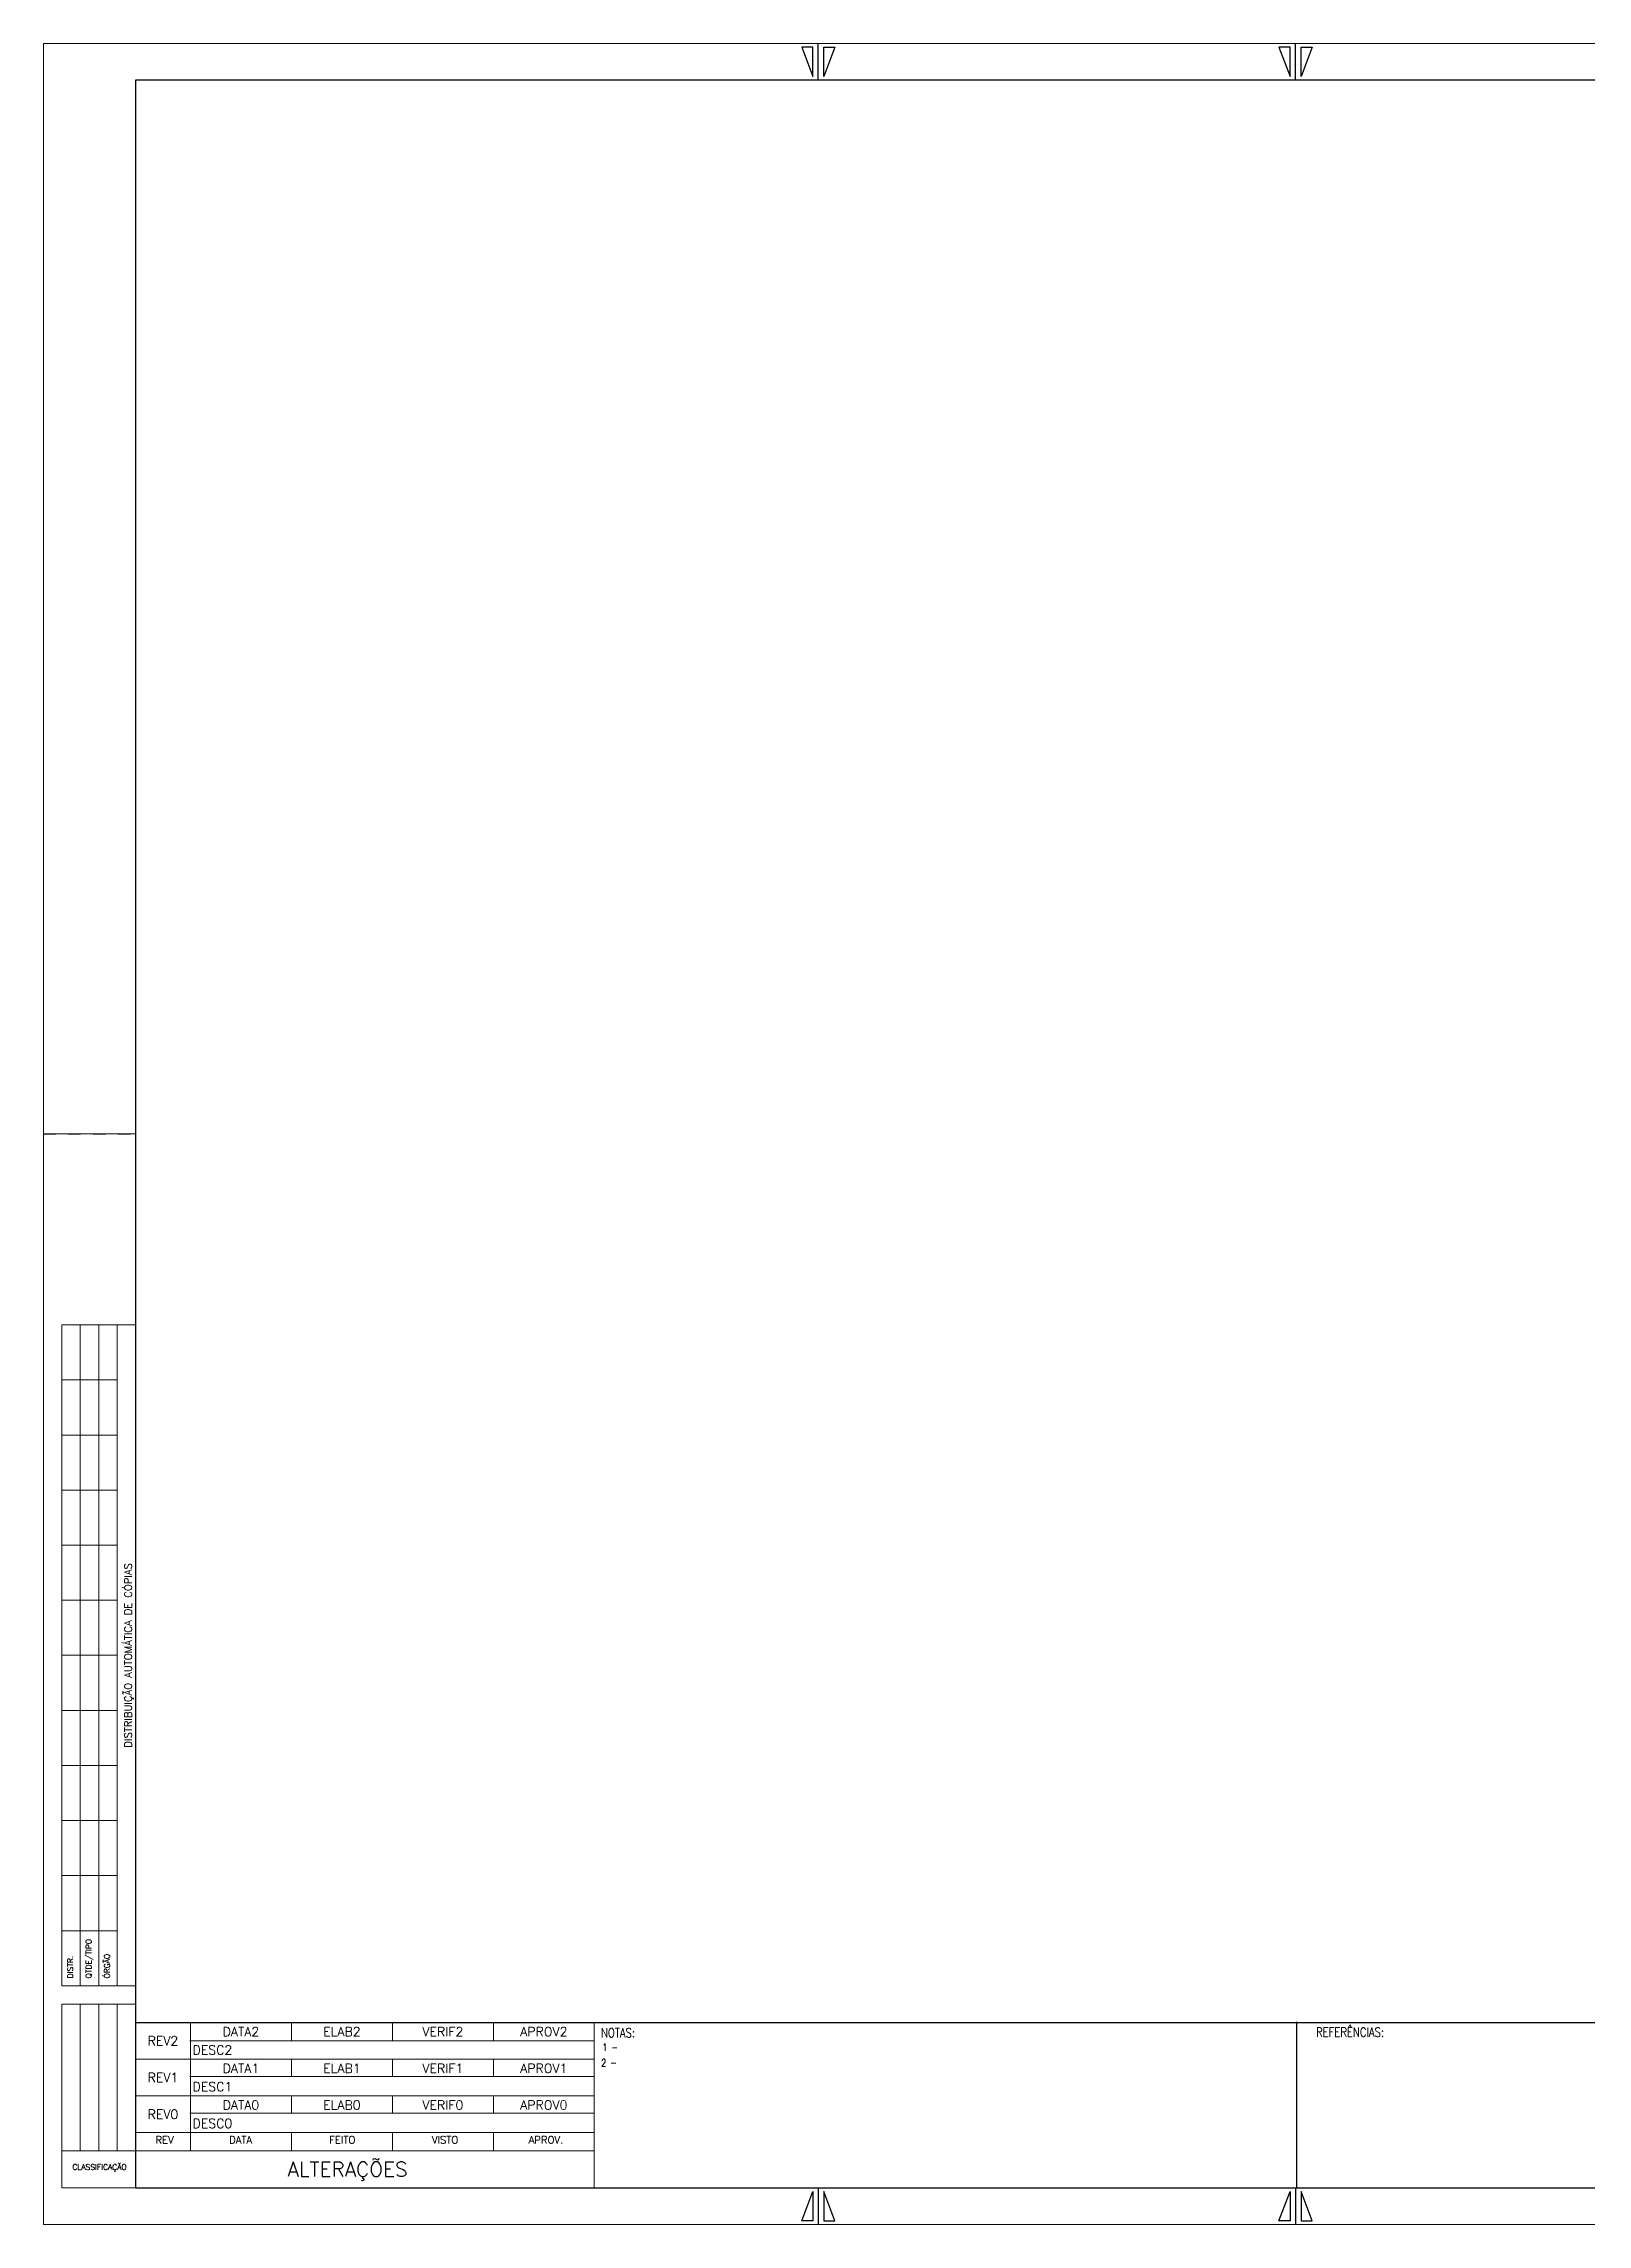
# Model space of a CAD drawing. Header units: millimetres. Extents: x 0 to 841, y 0 to 594.
# Drawn here: x 0 to 421, y 0 to 594 of the extents above; entities that cross this region are included whole.
import ezdxf
from ezdxf.enums import TextEntityAlignment as Align

# ---------------------------------------------------------------- set-up
doc = ezdxf.new("R2010")
doc.units = ezdxf.units.MM
doc.linetypes.add('DGN2', pattern=[6.728, 3.364, -3.364])
doc.layers.add('1', color=7, linetype='Continuous')
doc.styles.add('ROMANS', font='romans.shx', dxfattribs={"width": 0.8})

msp = doc.modelspace()

# ---------------------------------------------------------------- linework, layer by layer
at = {"color": 2, "linetype": 'Continuous'}
for p, q in [((211, 584), (211, 594)), ((341, 584), (341, 594)), ((211, 10), (211, 0)), ((341, 10), (341, 0))]:
    msp.add_line(p, q, dxfattribs=at)
at = {"color": 7, "linetype": 'Continuous', "lineweight": 0}
for p, q in [((0, 297), (25, 297)), ((10, 65), (10, 245)), ((15, 65), (15, 245)), ((20, 65), (20, 245)), ((5, 230), (20, 230)), ((5, 215), (20, 215)), ((5, 200), (20, 200)), ((5, 185), (20, 185)), ((5, 170), (20, 170)), ((5, 155), (20, 155)), ((5, 140), (20, 140)), ((5, 125), (20, 125)), ((5, 110), (20, 110)), ((5, 95), (20, 95)), ((5, 80), (20, 80)), ((10, 60), (10, 20)), ((15, 60), (15, 20)), ((20, 60), (20, 20)), ((40, 55), (40, 20)), ((67.5, 55), (67.5, 50)), ((95, 55), (95, 50)), ((122.5, 55), (122.5, 50)), ((150, 55), (150, 10.16)), ((39.84, 50), (149.84, 50)), ((25, 45), (149.84, 45)), ((67.5, 45), (67.5, 40.26)), ((95, 45), (95, 40.26)), ((122.5, 45), (122.5, 40.26)), ((39.84, 40.26), (149.84, 40.26)), ((25, 35), (149.84, 35)), ((39.84, 30.26), (149.84, 30.26)), ((67.5, 35), (67.5, 30.26)), ((95, 35), (95, 30.26)), ((122.5, 35), (122.5, 30.26)), ((25, 25), (149.84, 25)), ((67.5, 25), (67.5, 20)), ((95, 25), (95, 20)), ((122.5, 25), (122.5, 20)), ((5, 20), (25, 20)), ((25, 20), (149.84, 20))]:
    msp.add_line(p, q, dxfattribs=at)
at = {"color": 2, "linetype": 'DGN2'}
msp.add_line((0, 297), (25, 297), dxfattribs=at)
at = {"color": 6, "linetype": 'Continuous', "lineweight": 30}
msp.add_line((25, 55), (831, 55.01), dxfattribs=at)
at = {"color": 6, "linetype": 'Continuous'}
msp.add_line((341.25, 55.17), (341.25, 10.16), dxfattribs=at)
at = {"color": 2, "linetype": 'Continuous', "lineweight": 0}
msp.add_lwpolyline([(0, 0), (841, 0), (841, 594), (0, 594), (0, 0)], close=True, dxfattribs=at)
at = {"color": 2, "linetype": 'Continuous'}
for points in [[(209.5, 585), (209.5, 593), (206.5, 593), (209.5, 585)], [(212.5, 585), (212.5, 593), (215.5, 593), (212.5, 585)], [(339.5, 585), (339.5, 593), (336.5, 593), (339.5, 585)], [(342.5, 585), (342.5, 593), (345.5, 593), (342.5, 585)], [(209.5, 9), (209.5, 1), (206.5, 1), (209.5, 9)], [(212.5, 9), (212.5, 1), (215.5, 1), (212.5, 9)], [(339.5, 9), (339.5, 1), (336.5, 1), (339.5, 9)], [(342.5, 9), (342.5, 1), (345.5, 1), (342.5, 9)]]:
    msp.add_lwpolyline(points, close=True, dxfattribs=at)
at = {"color": 6, "linetype": 'Continuous', "lineweight": 30}
msp.add_lwpolyline([(25, 10), (831, 10), (831, 584), (25, 584), (25, 10)], close=True, dxfattribs=at)
at = {"color": 7, "linetype": 'Continuous', "lineweight": 0}
msp.add_lwpolyline([(5, 65), (25, 65), (25, 245), (5, 245), (5, 65)], close=True, dxfattribs=at)
msp.add_lwpolyline([(25, 10), (5, 10), (5, 60), (25, 60)], dxfattribs=at)

# ---------------------------------------------------------------- texts
at = {"color": 2, "linetype": 'Continuous', "lineweight": 0, "style": 'ROMANS'}
msp.add_text('DISTRIBUIÇÃO AUTOMÁTICA DE CÓPIAS', height=1.998, rotation=90, dxfattribs=at).set_placement((23, 154.98), align=Align.MIDDLE_CENTER)
for s, p in [('QTDE/TIPO', (12.25, 67)), ('DISTR.', (7.25, 67)), ('ÓRGÃO', (17.25, 67))]:
    msp.add_text(s, height=1.5, rotation=90, dxfattribs=at).set_placement(p, align=Align.MIDDLE_LEFT)
at = {"color": 7, "linetype": 'Continuous', "lineweight": 0, "style": 'ROMANS', "width": 0.8}
for s, height, p in [('REFER%%202NCIAS:', 2.4999, (346.61, 52.35)), ('NOTAS:', 2.5, (151.83, 52.18))]:
    msp.add_text(s, height=height, dxfattribs=at).set_placement(p, align=Align.MIDDLE_LEFT)
at = {"lineweight": 0, "style": 'ROMANS', "width": 0.8}
for s, p in [('1 - ', (152.2, 47.24)), ('2 - ', (151.89, 43.05))]:
    msp.add_text(s, height=2, dxfattribs=at).set_placement(p)
at = {"color": 2, "linetype": 'Continuous', "lineweight": 0, "style": 'ROMANS'}
for s, height, p in [('REV', 1.998, (32.95, 23)), ('DATA', 1.998, (53.65, 23)), ('FEITO', 1.998, (81.35, 23)), ('VISTO', 1.998, (109.35, 23)), ('APROV.', 1.998, (136.83, 23)), ('ALTERAÇÕES', 3.996, (82.79, 15)), ('CLASSIFICAÇÃO', 1.5, (15.23, 15.61))]:
    msp.add_text(s, height=height, dxfattribs=at).set_placement(p, align=Align.MIDDLE_CENTER)
at = {"layer": '1', "color": 2, "linetype": 'Continuous', "lineweight": 0, "style": 'ROMANS'}
for tag, p in [('DATA2', (53.75, 52.5)), ('ELAB2', (81.25, 52.5)), ('VERIF2', (108.75, 52.5)), ('APROV2', (136.25, 52.5)), ('REV2', (32.5, 50)), ('DATA1', (53.75, 42.5)), ('ELAB1', (81.25, 42.5)), ('VERIF1', (108.75, 42.5)), ('APROV1', (136.25, 42.5)), ('REV1', (32.5, 40)), ('REV0', (32.5, 30)), ('DATA0', (53.75, 32.5)), ('ELAB0', (81.25, 32.5)), ('VERIF0', (108.75, 32.5)), ('APROV0', (136.25, 32.5))]:
    msp.add_attdef(tag, text='', height=2.5, dxfattribs=at).set_placement(p, align=Align.MIDDLE_CENTER)
for tag, p in [('DESC2', (40.57, 47.5)), ('DESC1', (40.57, 37.5)), ('DESC0', (40.57, 27.5))]:
    msp.add_attdef(tag, text='', height=2.5, dxfattribs=at).set_placement(p, align=Align.MIDDLE_LEFT)

doc.saveas('drawing.dxf')
